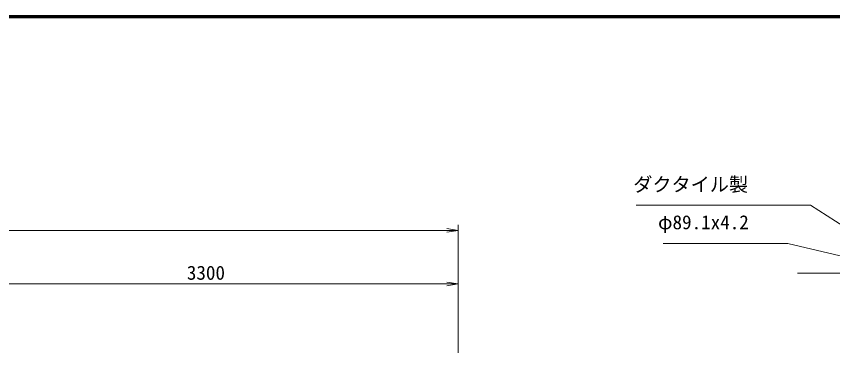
# Model space of a CAD drawing. Units: millimetres at full size, sheet at 1:50, with parts at other scales. Extents: x 750 to 20250, y 750 to 14100.
# Drawn here: x 6432 to 11770, y 11876 to 14100 of the extents above; entities that cross this region are included whole.
import ezdxf
from ezdxf.enums import TextEntityAlignment as Align

# ---------------------------------------------------------------- set-up
doc = ezdxf.new("R2010")
doc.units = ezdxf.units.MM
doc.header["$LTSCALE"] = 50
doc.linetypes.add('USER3', pattern=[0.3, 0.2, -0.025, 0.05, -0.025])
for name, color, linetype, lineweight in [('D-BMK\u3000構造物基準線(中心線等)', 2, 'USER3', 13), ('D-STR-DIM', 7, 'Continuous', 13), ('D-STR-HTXT\u3000旗上げ', 7, 'Continuous', 13), ('D-TTL', 7, 'Continuous', 70)]:
    doc.layers.add(name, color=color, linetype=linetype, lineweight=lineweight)
doc.styles.add('ＭＳ ゴシック', font='')
doc.styles.get('ＭＳ ゴシック').set_extended_font_data('MS Gothic')

# ---------------------------------------------------------------- blocks, each defined once
blk = doc.blocks.new('open_arrow')
at = {"color": 0, "linetype": 'Continuous', "lineweight": -2}
blk.add_lwpolyline([(7.5, 1.25), (0, 0), (7.5, -1.25)], dxfattribs=at)

msp = doc.modelspace()

# ---------------------------------------------------------------- linework, layer by layer
at = {"layer": 'D-BMK\u3000構造物基準線(中心線等)'}
msp.add_line((15858.76, 12421.83), (11539.06, 12421.83), dxfattribs=at)
at = {"layer": 'D-STR-DIM'}
for p, q in [((9321.93, 11901.07), (9321.93, 12738.57)), ((2721.93, 12701.07), (9321.93, 12701.07)), ((9321.93, 11901.07), (9321.93, 12388.57)), ((6021.93, 12351.07), (9321.93, 12351.07))]:
    msp.add_line(p, q, dxfattribs=at)
at = {"layer": 'D-STR-HTXT\u3000旗上げ'}
for points in [[(11896.96, 12691.66), (11626.14, 12865.43), (10486.33, 12865.43)], [(11818.5, 12534.22), (11476.14, 12616.34), (10661.45, 12616.34)]]:
    msp.add_lwpolyline(points, dxfattribs=at)
at = {"layer": 'D-TTL'}
msp.add_lwpolyline([(750, 750), (750, 14100), (20250, 14100), (20250, 750)], close=True, dxfattribs=at)

# ---------------------------------------------------------------- block references
at = {"layer": 'D-STR-DIM', "xscale": 10, "yscale": 10, "rotation": 180}
for p in [(9321.93, 12701.07), (9321.93, 12351.07)]:
    msp.add_blockref('open_arrow', p, dxfattribs=at)

# ---------------------------------------------------------------- texts
at = {"layer": 'D-STR-DIM', "style": 'ＭＳ ゴシック'}
msp.add_text('3300', height=91.64, dxfattribs=at).set_placement((7671.93, 12351.07), align=Align.BOTTOM_CENTER)
at = {"layer": 'D-STR-HTXT\u3000旗上げ', "style": 'ＭＳ ゴシック'}
for s, p in [('ダクタイル製', (10466.65, 12928.22)), ('φ89.1x4.2', (10628.46, 12681.03))]:
    msp.add_text(s, height=91.64, dxfattribs=at).set_placement(p, align=Align.BOTTOM_LEFT)

doc.saveas('drawing.dxf')
